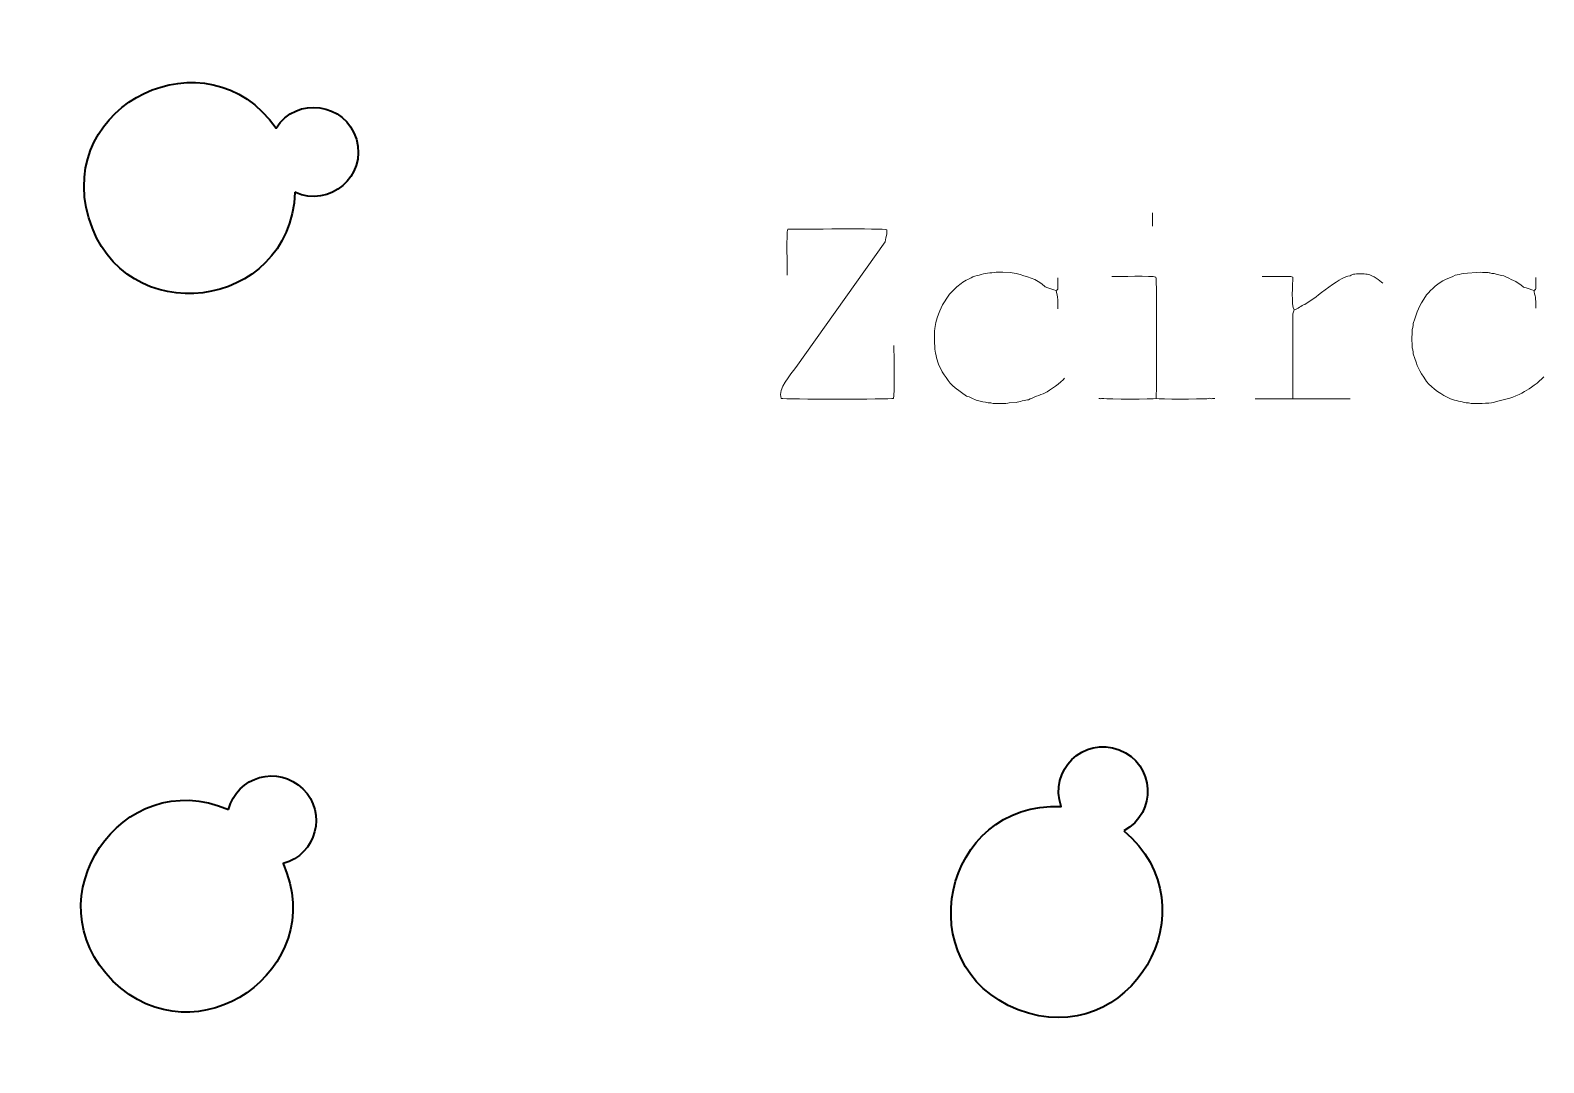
# Model space of a CAD drawing. Header units: centimetres. Extents: x -10.7 to 10.7, y -4.6 to 4.6.
# Drawn here: x 0.502 to 2.372, y -2.138 to -0.863 of the extents above; entities that cross this region are included whole.
import ezdxf

# ---------------------------------------------------------------- set-up
doc = ezdxf.new("R2010")
doc.units = ezdxf.units.CM
doc.header["$MEASUREMENT"] = 0
doc.layers.add('Layer 1', color=7, linetype='Continuous')

msp = doc.modelspace()

# ---------------------------------------------------------------- linework, layer by layer
at = {"layer": 'Layer 1', "color": 5, "lineweight": 35}
for points in [[(0.82875, -1.06282), (0.87165, -1.08275), (0.91803, -1.04282), (0.90469, -0.99743), (0.90469, -0.99743), (0.89135, -0.95205), (0.83074, -0.94356), (0.80545, -0.98353), (0.80545, -0.98353), (0.72112, -0.8627), (0.53257, -0.95322), (0.57412, -1.09459), (0.57412, -1.09459), (0.61567, -1.23596), (0.82321, -1.21006), (0.82875, -1.06282)], [(1.85272, -1.85175), (1.89469, -1.82993), (1.89136, -1.76882), (1.84727, -1.75168), (1.84727, -1.75168), (1.80318, -1.73454), (1.75946, -1.77737), (1.77568, -1.82182), (1.77568, -1.82182), (1.6285, -1.81487), (1.58513, -2.01947), (1.72247, -2.07284), (1.72247, -2.07284), (1.85981, -2.12621), (1.96597, -1.946), (1.85272, -1.85175)], [(0.74666, -1.82539), (0.61467, -1.76872), (0.50181, -1.93639), (0.60401, -2.03733), (0.60401, -2.03733), (0.7062, -2.13827), (0.87247, -2.02336), (0.81417, -1.89208), (0.81417, -1.89208), (0.85523, -1.8811), (0.86885, -1.82969), (0.83861, -1.79982), (0.83861, -1.79982), (0.80837, -1.76995), (0.75713, -1.78421), (0.74666, -1.82539)]]:
    msp.add_open_spline(points, degree=3, knots=[0, 0, 0, 0, 0.2, 0.2, 0.2, 0.2, 0.4, 0.4, 0.4, 0.4, 0.6, 0.6, 0.6, 0.6, 1, 1, 1, 1], dxfattribs=at)
at = {"layer": 'Layer 1', "color": 1, "lineweight": 20}
for points in [[(1.88848, -1.10457), (1.88848, -1.10457), (1.88848, -1.0881), (1.88848, -1.0881)], [(2.06166, -1.31806), (2.06166, -1.31806), (2.13264, -1.31806), (2.13264, -1.31806)]]:
    msp.add_open_spline(points, degree=3, dxfattribs=at)
for points, knots in [([(1.56881, -1.2522), (1.56881, -1.26122), (1.56984, -1.31339), (1.56824, -1.3175), (1.56824, -1.3175), (1.56505, -1.31874), (1.43289, -1.31874), (1.4297, -1.3175), (1.4297, -1.3175), (1.42518, -1.30585), (1.44141, -1.28791), (1.44749, -1.27945), (1.44749, -1.27945), (1.44749, -1.27945), (1.55802, -1.12388), (1.55802, -1.12388), (1.55802, -1.12388), (1.55821, -1.12139), (1.55952, -1.1166), (1.56029, -1.11422), (1.56029, -1.11422), (1.56029, -1.11422), (1.56029, -1.10911), (1.56029, -1.10911), (1.56029, -1.10911), (1.55552, -1.10726), (1.45219, -1.10855), (1.43765, -1.10855), (1.43765, -1.10855), (1.43593, -1.11296), (1.43708, -1.15681), (1.43708, -1.16533)], [0, 0, 0, 0, 0.1111111111111111, 0.1111111111111111, 0.1111111111111111, 0.1111111111111111, 0.2222222222222222, 0.2222222222222222, 0.2222222222222222, 0.2222222222222222, 0.3333333333333333, 0.3333333333333333, 0.3333333333333333, 0.3333333333333333, 0.4444444444444444, 0.4444444444444444, 0.4444444444444444, 0.4444444444444444, 0.5555555555555556, 0.5555555555555556, 0.5555555555555556, 0.5555555555555556, 0.6666666666666666, 0.6666666666666666, 0.6666666666666666, 0.6666666666666666, 0.7777777777777778, 0.7777777777777778, 0.7777777777777778, 0.7777777777777778, 1, 1, 1, 1]), ([(1.77946, -1.29251), (1.77633, -1.29764), (1.76076, -1.30795), (1.75562, -1.31053), (1.75562, -1.31053), (1.74923, -1.31374), (1.74042, -1.31618), (1.73518, -1.3192), (1.73518, -1.3192), (1.73187, -1.31945), (1.72304, -1.32157), (1.71985, -1.32261), (1.71985, -1.32261), (1.71985, -1.32261), (1.71133, -1.32317), (1.71133, -1.32317), (1.71133, -1.32317), (1.70693, -1.3246), (1.69671, -1.32374), (1.69146, -1.32374), (1.69146, -1.32374), (1.68893, -1.32292), (1.68798, -1.32317), (1.68521, -1.32317), (1.68521, -1.32317), (1.68119, -1.32187), (1.67633, -1.32134), (1.67215, -1.32014), (1.67215, -1.32014), (1.6678, -1.3189), (1.66225, -1.31544), (1.65852, -1.31466), (1.65852, -1.31466), (1.65852, -1.31466), (1.64433, -1.30444), (1.64433, -1.30444), (1.64433, -1.30444), (1.63629, -1.29781), (1.62915, -1.28666), (1.62488, -1.27718), (1.62488, -1.27718), (1.62262, -1.27215), (1.62026, -1.26251), (1.61934, -1.25674), (1.61934, -1.25674), (1.61934, -1.25674), (1.61878, -1.24539), (1.61878, -1.24539), (1.61878, -1.24539), (1.61878, -1.24539), (1.61878, -1.24198), (1.61878, -1.24198), (1.61878, -1.24198), (1.6188, -1.24185), (1.6187, -1.23497), (1.61934, -1.23119), (1.61934, -1.23119), (1.61934, -1.23119), (1.62048, -1.22381), (1.62048, -1.22381), (1.62048, -1.22381), (1.62604, -1.20667), (1.6271, -1.20401), (1.63751, -1.18861), (1.63751, -1.18861), (1.63751, -1.18861), (1.6466, -1.17952), (1.6466, -1.17952), (1.6466, -1.17952), (1.65094, -1.17659), (1.65706, -1.1709), (1.66193, -1.16987), (1.66193, -1.16987), (1.66743, -1.16583), (1.67548, -1.16524), (1.6818, -1.16305), (1.6818, -1.16305), (1.68914, -1.16239), (1.69589, -1.16135), (1.70338, -1.16135), (1.70338, -1.16135), (1.70338, -1.16135), (1.71246, -1.16192), (1.71246, -1.16192), (1.71246, -1.16192), (1.71246, -1.16192), (1.71985, -1.16305), (1.71985, -1.16305), (1.71985, -1.16305), (1.73294, -1.1673), (1.74463, -1.16877), (1.75562, -1.17952), (1.75562, -1.17952), (1.75939, -1.18089), (1.76588, -1.18343), (1.76924, -1.18406), (1.76924, -1.18406), (1.77062, -1.18328), (1.77019, -1.18368), (1.77152, -1.18236), (1.77152, -1.18236), (1.77152, -1.18236), (1.77152, -1.16873), (1.77152, -1.16873)], [0, 0, 0, 0, 0.037037037037037, 0.037037037037037, 0.037037037037037, 0.037037037037037, 0.0740740740740741, 0.0740740740740741, 0.0740740740740741, 0.0740740740740741, 0.1111111111111111, 0.1111111111111111, 0.1111111111111111, 0.1111111111111111, 0.1481481481481481, 0.1481481481481481, 0.1481481481481481, 0.1481481481481481, 0.1851851851851852, 0.1851851851851852, 0.1851851851851852, 0.1851851851851852, 0.2222222222222222, 0.2222222222222222, 0.2222222222222222, 0.2222222222222222, 0.2592592592592592, 0.2592592592592592, 0.2592592592592592, 0.2592592592592592, 0.2962962962962963, 0.2962962962962963, 0.2962962962962963, 0.2962962962962963, 0.3333333333333333, 0.3333333333333333, 0.3333333333333333, 0.3333333333333333, 0.3703703703703703, 0.3703703703703703, 0.3703703703703703, 0.3703703703703703, 0.4074074074074074, 0.4074074074074074, 0.4074074074074074, 0.4074074074074074, 0.4444444444444444, 0.4444444444444444, 0.4444444444444444, 0.4444444444444444, 0.4814814814814815, 0.4814814814814815, 0.4814814814814815, 0.4814814814814815, 0.5185185185185185, 0.5185185185185185, 0.5185185185185185, 0.5185185185185185, 0.5555555555555556, 0.5555555555555556, 0.5555555555555556, 0.5555555555555556, 0.5925925925925926, 0.5925925925925926, 0.5925925925925926, 0.5925925925925926, 0.6296296296296297, 0.6296296296296297, 0.6296296296296297, 0.6296296296296297, 0.6666666666666666, 0.6666666666666666, 0.6666666666666666, 0.6666666666666666, 0.7037037037037037, 0.7037037037037037, 0.7037037037037037, 0.7037037037037037, 0.7407407407407407, 0.7407407407407407, 0.7407407407407407, 0.7407407407407407, 0.7777777777777778, 0.7777777777777778, 0.7777777777777778, 0.7777777777777778, 0.8148148148148148, 0.8148148148148148, 0.8148148148148148, 0.8148148148148148, 0.8518518518518519, 0.8518518518518519, 0.8518518518518519, 0.8518518518518519, 0.8888888888888888, 0.8888888888888888, 0.8888888888888888, 0.8888888888888888, 0.9259259259259259, 0.9259259259259259, 0.9259259259259259, 0.9259259259259259, 1, 1, 1, 1]), ([(1.82205, -1.3175), (1.82417, -1.3175), (1.8231, -1.31754), (1.82432, -1.31806), (1.82432, -1.31806), (1.82643, -1.31738), (1.82595, -1.3175), (1.8283, -1.3175), (1.8283, -1.3175), (1.83206, -1.31872), (1.88927, -1.31872), (1.89303, -1.3175), (1.89303, -1.3175), (1.89303, -1.30079), (1.8942, -1.17209), (1.89246, -1.1676), (1.89246, -1.1676), (1.88813, -1.16592), (1.8462, -1.16703), (1.83795, -1.16703)], [0, 0, 0, 0, 0.1666666666666667, 0.1666666666666667, 0.1666666666666667, 0.1666666666666667, 0.3333333333333333, 0.3333333333333333, 0.3333333333333333, 0.3333333333333333, 0.5, 0.5, 0.5, 0.5, 0.6666666666666666, 0.6666666666666666, 0.6666666666666666, 0.6666666666666666, 1, 1, 1, 1]), ([(2.17295, -1.17498), (2.16861, -1.17236), (2.16181, -1.16557), (2.15365, -1.16419), (2.15365, -1.16419), (2.14928, -1.16345), (2.14071, -1.1635), (2.13661, -1.16419), (2.13661, -1.16419), (2.13469, -1.16485), (2.13446, -1.16484), (2.13264, -1.16589), (2.13264, -1.16589), (2.12868, -1.1662), (2.12528, -1.16827), (2.12185, -1.16987), (2.12185, -1.16987), (2.1156, -1.17299), (2.09693, -1.18681), (2.09062, -1.19201), (2.09062, -1.19201), (2.09062, -1.19201), (2.07646, -1.20145), (2.07646, -1.20145), (2.07646, -1.20145), (2.07274, -1.20274), (2.06717, -1.20719), (2.06337, -1.20791), (2.06337, -1.20791), (2.05942, -1.20353), (2.06166, -1.17512), (2.06166, -1.1676), (2.06166, -1.1676), (2.05752, -1.16599), (2.03029, -1.16703), (2.02362, -1.16703)], [0, 0, 0, 0, 0.1, 0.1, 0.1, 0.1, 0.2, 0.2, 0.2, 0.2, 0.3, 0.3, 0.3, 0.3, 0.4, 0.4, 0.4, 0.4, 0.5, 0.5, 0.5, 0.5, 0.6, 0.6, 0.6, 0.6, 0.7, 0.7, 0.7, 0.7, 0.8, 0.8, 0.8, 0.8, 1, 1, 1, 1]), ([(2.37168, -1.29081), (2.37168, -1.29081), (2.36373, -1.29876), (2.36373, -1.29876), (2.36373, -1.29876), (2.35314, -1.30592), (2.34877, -1.3094), (2.33705, -1.3145), (2.33705, -1.3145), (2.32667, -1.31902), (2.31966, -1.31941), (2.30979, -1.32261), (2.30979, -1.32261), (2.30472, -1.32341), (2.2861, -1.32439), (2.28197, -1.32374), (2.28197, -1.32374), (2.27945, -1.32292), (2.27849, -1.32317), (2.27572, -1.32317), (2.27572, -1.32317), (2.26897, -1.32099), (2.26361, -1.32086), (2.25642, -1.31787), (2.25642, -1.31787), (2.24596, -1.31352), (2.23418, -1.30532), (2.22689, -1.29649), (2.22689, -1.29649), (2.21623, -1.28071), (2.2161, -1.2799), (2.21043, -1.26242), (2.21043, -1.26242), (2.21043, -1.26242), (2.21043, -1.25958), (2.21043, -1.25958), (2.21043, -1.25958), (2.20986, -1.25782), (2.20986, -1.2568), (2.20929, -1.25504), (2.20929, -1.25504), (2.20929, -1.25504), (2.20872, -1.24084), (2.20872, -1.24084), (2.20872, -1.24084), (2.20961, -1.2381), (2.20929, -1.23541), (2.20929, -1.23233), (2.20929, -1.23233), (2.20986, -1.23056), (2.20986, -1.22955), (2.21043, -1.22778), (2.21043, -1.22778), (2.21043, -1.22778), (2.21043, -1.22495), (2.21043, -1.22495), (2.21043, -1.22495), (2.21603, -1.20765), (2.21658, -1.20552), (2.22689, -1.18974), (2.22689, -1.18974), (2.23277, -1.18251), (2.24187, -1.17475), (2.25017, -1.17059), (2.25017, -1.17059), (2.25416, -1.16859), (2.25861, -1.16734), (2.2621, -1.16533), (2.2621, -1.16533), (2.26498, -1.1651), (2.26963, -1.16393), (2.27232, -1.16305), (2.27232, -1.16305), (2.27232, -1.16305), (2.29389, -1.16135), (2.29389, -1.16135), (2.29389, -1.16135), (2.29668, -1.16225), (2.29982, -1.16192), (2.30298, -1.16192), (2.30298, -1.16192), (2.30474, -1.16249), (2.30576, -1.16248), (2.30752, -1.16305), (2.30752, -1.16305), (2.30752, -1.16305), (2.31036, -1.16305), (2.31036, -1.16305), (2.31036, -1.16305), (2.31322, -1.16398), (2.31933, -1.16567), (2.32228, -1.16589), (2.32228, -1.16589), (2.33148, -1.1712), (2.33742, -1.17152), (2.3467, -1.18009), (2.3467, -1.18009), (2.35107, -1.18091), (2.35633, -1.1838), (2.35976, -1.18406), (2.35976, -1.18406), (2.36168, -1.18281), (2.36073, -1.18374), (2.36203, -1.18179), (2.36203, -1.18179), (2.36203, -1.18179), (2.36203, -1.16817), (2.36203, -1.16817)], [0, 0, 0, 0, 0.0357142857142857, 0.0357142857142857, 0.0357142857142857, 0.0357142857142857, 0.0714285714285714, 0.0714285714285714, 0.0714285714285714, 0.0714285714285714, 0.1071428571428571, 0.1071428571428571, 0.1071428571428571, 0.1071428571428571, 0.1428571428571428, 0.1428571428571428, 0.1428571428571428, 0.1428571428571428, 0.1785714285714286, 0.1785714285714286, 0.1785714285714286, 0.1785714285714286, 0.2142857142857143, 0.2142857142857143, 0.2142857142857143, 0.2142857142857143, 0.25, 0.25, 0.25, 0.25, 0.2857142857142857, 0.2857142857142857, 0.2857142857142857, 0.2857142857142857, 0.3214285714285715, 0.3214285714285715, 0.3214285714285715, 0.3214285714285715, 0.3571428571428572, 0.3571428571428572, 0.3571428571428572, 0.3571428571428572, 0.3928571428571428, 0.3928571428571428, 0.3928571428571428, 0.3928571428571428, 0.4285714285714285, 0.4285714285714285, 0.4285714285714285, 0.4285714285714285, 0.4642857142857143, 0.4642857142857143, 0.4642857142857143, 0.4642857142857143, 0.5, 0.5, 0.5, 0.5, 0.5357142857142857, 0.5357142857142857, 0.5357142857142857, 0.5357142857142857, 0.5714285714285714, 0.5714285714285714, 0.5714285714285714, 0.5714285714285714, 0.6071428571428571, 0.6071428571428571, 0.6071428571428571, 0.6071428571428571, 0.6428571428571429, 0.6428571428571429, 0.6428571428571429, 0.6428571428571429, 0.6785714285714286, 0.6785714285714286, 0.6785714285714286, 0.6785714285714286, 0.7142857142857143, 0.7142857142857143, 0.7142857142857143, 0.7142857142857143, 0.75, 0.75, 0.75, 0.75, 0.7857142857142857, 0.7857142857142857, 0.7857142857142857, 0.7857142857142857, 0.8214285714285714, 0.8214285714285714, 0.8214285714285714, 0.8214285714285714, 0.8571428571428571, 0.8571428571428571, 0.8571428571428571, 0.8571428571428571, 0.8928571428571429, 0.8928571428571429, 0.8928571428571429, 0.8928571428571429, 0.9285714285714286, 0.9285714285714286, 0.9285714285714286, 0.9285714285714286, 1, 1, 1, 1]), ([(1.77152, -1.20678), (1.77152, -1.20678), (1.77152, -1.19599), (1.77152, -1.19599), (1.77152, -1.19599), (1.77152, -1.19599), (1.77095, -1.19201), (1.77095, -1.19201), (1.77095, -1.19201), (1.77095, -1.19201), (1.76924, -1.18406), (1.76924, -1.18406)], [0, 0, 0, 0, 0.25, 0.25, 0.25, 0.25, 0.5, 0.5, 0.5, 0.5, 1, 1, 1, 1]), ([(2.36203, -1.20621), (2.36203, -1.20621), (2.36203, -1.19712), (2.36203, -1.19712), (2.36203, -1.19712), (2.3613, -1.19488), (2.36146, -1.19505), (2.36146, -1.19258), (2.36146, -1.19258), (2.36083, -1.19062), (2.35992, -1.18619), (2.35976, -1.18406)], [0, 0, 0, 0, 0.25, 0.25, 0.25, 0.25, 0.5, 0.5, 0.5, 0.5, 1, 1, 1, 1]), ([(2.0151, -1.31806), (2.0151, -1.31806), (2.06166, -1.31806), (2.06166, -1.31806), (2.06166, -1.31806), (2.06166, -1.31806), (2.06166, -1.21302), (2.06166, -1.21302), (2.06166, -1.21302), (2.06246, -1.21103), (2.06295, -1.21012), (2.06337, -1.20791)], [0, 0, 0, 0, 0.25, 0.25, 0.25, 0.25, 0.5, 0.5, 0.5, 0.5, 1, 1, 1, 1]), ([(1.89303, -1.3175), (1.89705, -1.31906), (1.94677, -1.31806), (1.95548, -1.31806), (1.95548, -1.31806), (1.95813, -1.31721), (1.95852, -1.31721), (1.96116, -1.31806), (1.96116, -1.31806), (1.96325, -1.31726), (1.96274, -1.3175), (1.96514, -1.3175)], [0, 0, 0, 0, 0.25, 0.25, 0.25, 0.25, 0.5, 0.5, 0.5, 0.5, 1, 1, 1, 1])]:
    msp.add_open_spline(points, degree=3, knots=knots, dxfattribs=at)

doc.saveas('drawing.dxf')
